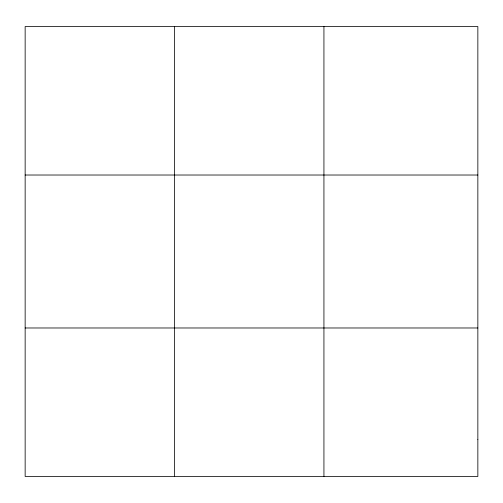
<?xml version="1.0" encoding="UTF-8"?>
<svg xmlns="http://www.w3.org/2000/svg" width="503" height="503" viewBox="0 0 503 503"><rect width="100%" height="100%" fill="white"/><g stroke="black" fill="none" stroke-linecap="round" stroke-linejoin="round"><path stroke-width="0.75" d="M174.541 26.552L174.541 476.448M323.932 26.552L323.932 476.448M25.15 175.019L477.85 175.019M25.15 327.981L477.85 327.981M477.85 439.333L477.85 476.448L25.15 476.448L25.15 26.552L477.85 26.552L477.85 439.333"/></g></svg>
